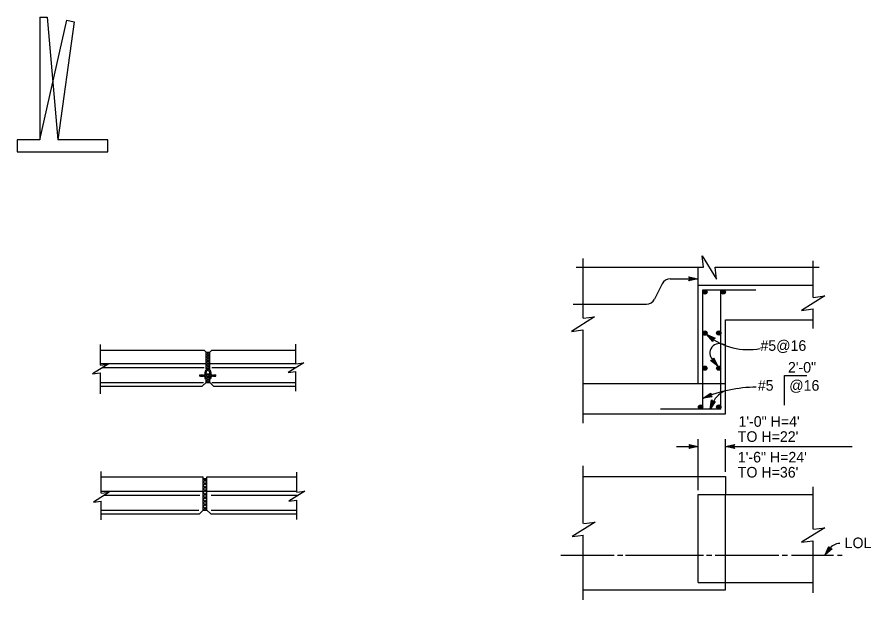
# Model space of a CAD drawing. Extents: x -1097 to -707, y 440 to 619.
# Drawn here: x -1003.07 to -965.43, y 555.81 to 581.48 of the extents above; entities that cross this region are included whole.
import ezdxf

# ---------------------------------------------------------------- set-up
doc = ezdxf.new("R2010")
doc.units = 0
for name, color, linetype in [('56 Stage 3 Anno', 7, 'Continuous'), ('57 Undefined', 7, 'Continuous'), ('60 Nongeo Data', 7, 'Continuous')]:
    doc.layers.add(name, color=color, linetype=linetype)

msp = doc.modelspace()

# ---------------------------------------------------------------- linework, layer by layer
at = {"layer": '56 Stage 3 Anno'}
for p, q in [((-972.401, 567.194), (-972.673, 567.501)), ((-972.673, 567.501), (-972.673, 567.501)), ((-972.673, 567.501), (-972.297, 567.339)), ((-972.603, 567.45), (-972.657, 567.489)), ((-972.399, 567.222), (-972.598, 567.447)), ((-972.598, 567.447), (-972.323, 567.328)), ((-972.397, 567.251), (-972.524, 567.393)), ((-972.524, 567.393), (-972.346, 567.317)), ((-972.393, 567.276), (-972.449, 567.339)), ((-972.449, 567.339), (-972.373, 567.306)), ((-972.392, 567.298), (-972.401, 567.194)), ((-972.297, 567.339), (-972.392, 567.298)), ((-972.297, 567.339), (-972.297, 567.339)), ((-972.401, 567.194), (-972.401, 567.194)), ((-972.508, 566.356), (-972.406, 566.372)), ((-972.183, 566.106), (-972.508, 566.356)), ((-972.508, 566.356), (-972.508, 566.356)), ((-972.243, 566.177), (-972.479, 566.359)), ((-972.301, 566.247), (-972.454, 566.365)), ((-972.36, 566.318), (-972.426, 566.368)), ((-972.41, 566.382), (-972.229, 566.165)), ((-972.406, 566.372), (-972.371, 566.47)), ((-972.399, 566.393), (-972.36, 566.318)), ((-972.389, 566.417), (-972.301, 566.247)), ((-972.38, 566.444), (-972.242, 566.177)), ((-972.371, 566.47), (-972.371, 566.47)), ((-972.371, 566.47), (-972.183, 566.106)), ((-972.183, 566.106), (-972.183, 566.106)), ((-972.835, 564.696), (-972.492, 564.92)), ((-972.43, 564.753), (-972.835, 564.696)), ((-972.835, 564.696), (-972.835, 564.696)), ((-972.749, 564.728), (-972.499, 564.892)), ((-972.451, 564.77), (-972.749, 564.728)), ((-972.663, 564.76), (-972.502, 564.866)), ((-972.475, 564.787), (-972.663, 564.76)), ((-972.577, 564.793), (-972.508, 564.838)), ((-972.494, 564.805), (-972.577, 564.793)), ((-972.492, 564.92), (-972.511, 564.818)), ((-972.511, 564.818), (-972.43, 564.753)), ((-972.492, 564.92), (-972.492, 564.92)), ((-972.43, 564.753), (-972.43, 564.753)), ((-972.515, 564.211), (-972.462, 564.617)), ((-972.295, 564.556), (-972.515, 564.211)), ((-972.438, 564.424), (-972.515, 564.211)), ((-972.484, 564.298), (-972.445, 564.594)), ((-972.322, 564.55), (-972.484, 564.297)), ((-972.462, 564.617), (-972.462, 564.617)), ((-972.462, 564.617), (-972.397, 564.536)), ((-972.452, 564.384), (-972.427, 564.575)), ((-972.35, 564.544), (-972.452, 564.384)), ((-972.421, 564.47), (-972.41, 564.552)), ((-972.375, 564.541), (-972.421, 564.47)), ((-972.397, 564.536), (-972.295, 564.556)), ((-972.295, 564.556), (-972.295, 564.556)), ((-972.515, 564.211), (-972.515, 564.211)), ((-973.045, 560.648), (-973.045, 562.897)), ((-971.845, 561.448), (-971.845, 562.897)), ((-974.01, 562.564), (-973.045, 562.564)), ((-973.391, 562.564), (-973.445, 562.653)), ((-973.445, 562.653), (-973.445, 562.653)), ((-973.445, 562.653), (-973.045, 562.564)), ((-973.045, 562.564), (-973.445, 562.475)), ((-973.445, 562.475), (-973.391, 562.564)), ((-973.445, 562.475), (-973.445, 562.475)), ((-973.43, 562.63), (-973.137, 562.564)), ((-973.137, 562.564), (-973.429, 562.499)), ((-973.229, 562.564), (-973.417, 562.522)), ((-973.415, 562.606), (-973.229, 562.564)), ((-973.403, 562.582), (-973.321, 562.564)), ((-973.321, 562.564), (-973.402, 562.546)), ((-973.045, 562.564), (-973.045, 562.564)), ((-971.845, 562.564), (-971.445, 562.653)), ((-971.445, 562.475), (-971.845, 562.564)), ((-971.845, 562.564), (-971.845, 562.564)), ((-971.845, 562.564), (-966.253, 562.564)), ((-971.459, 562.498), (-971.753, 562.564)), ((-971.752, 562.564), (-971.46, 562.629)), ((-971.661, 562.564), (-971.472, 562.606)), ((-971.475, 562.522), (-971.661, 562.564)), ((-971.568, 562.564), (-971.488, 562.582)), ((-971.486, 562.545), (-971.568, 562.564)), ((-971.445, 562.653), (-971.498, 562.564)), ((-971.498, 562.564), (-971.445, 562.475)), ((-971.445, 562.653), (-971.445, 562.653)), ((-971.445, 562.475), (-971.445, 562.475)), ((-967.451, 557.791), (-967.285, 558.166)), ((-967.142, 558.06), (-967.451, 557.791)), ((-967.268, 558.04), (-967.451, 557.791)), ((-967.17, 558.063), (-967.397, 557.865)), ((-967.396, 557.866), (-967.275, 558.139)), ((-967.342, 557.939), (-967.264, 558.116)), ((-967.198, 558.064), (-967.342, 557.939)), ((-967.287, 558.013), (-967.254, 558.089)), ((-967.224, 558.068), (-967.287, 558.013)), ((-967.285, 558.166), (-967.285, 558.166)), ((-967.285, 558.166), (-967.246, 558.07)), ((-967.246, 558.07), (-967.142, 558.06)), ((-967.142, 558.06), (-967.142, 558.06)), ((-967.451, 557.791), (-967.451, 557.791))]:
    msp.add_line(p, q, dxfattribs=at)
for centre, radius, start, end in [((-970.86, 569.604), 2.771, 231.0183, 281.3668), ((-972.11, 566.679), 0.423, 59.2998, 224.8059), ((-970.424, 558.945), 6.236, 90.5931, 112.7542), ((-971.433, 564.03), 1.079, 116.4618, 158.6055), ((-966.791, 557.738), 0.564, 91.8175, 147.6712)]:
    msp.add_arc(centre, radius, start, end, dxfattribs=at)
at = {"layer": '57 Undefined'}
for p, q in [((-974.277, 569.958), (-973.063, 569.958)), ((-973.41, 569.958), (-973.463, 570.048)), ((-973.463, 570.048), (-973.463, 570.048)), ((-973.463, 570.048), (-973.063, 569.958)), ((-973.063, 569.958), (-973.463, 569.87)), ((-973.463, 569.87), (-973.41, 569.958)), ((-973.448, 570.024), (-973.155, 569.958)), ((-973.156, 569.958), (-973.447, 569.894)), ((-973.247, 569.959), (-973.435, 569.917)), ((-973.433, 570), (-973.247, 569.959)), ((-973.421, 569.977), (-973.339, 569.959)), ((-973.339, 569.959), (-973.42, 569.941)), ((-973.063, 569.958), (-973.063, 569.958)), ((-974.636, 569.735), (-974.97, 569.059)), ((-973.463, 569.87), (-973.463, 569.87)), ((-978.556, 568.836), (-975.329, 568.836)), ((-969.237, 564.385), (-969.237, 565.695)), ((-969.237, 565.695), (-968.258, 565.695))]:
    msp.add_line(p, q, dxfattribs=at)
for centre, start, end in [((-974.277, 569.558), 90, 153.7507), ((-975.329, 569.236), 270, 333.7506)]:
    msp.add_arc(centre, 0.4, start, end, dxfattribs=at)
at = {"layer": '60 Nongeo Data'}
for p, q in [((-1002.074, 581.483), (-1002.074, 576.083)), ((-1002.074, 581.483), (-1001.741, 581.483)), ((-1002.074, 576.083), (-1000.882, 581.348)), ((-1001.741, 581.483), (-1001.274, 576.083)), ((-1000.557, 581.274), (-1001.274, 576.083)), ((-1000.882, 581.348), (-1000.557, 581.274)), ((-1002.074, 576.083), (-1003.074, 576.083)), ((-1003.074, 576.083), (-1003.074, 575.549)), ((-999.074, 576.083), (-1001.274, 576.083)), ((-999.074, 575.549), (-999.074, 576.083)), ((-1003.074, 575.549), (-999.074, 575.549)), ((-978.111, 568.215), (-978.111, 570.845)), ((-967.978, 569.137), (-967.978, 570.744)), ((-978.431, 570.474), (-972.818, 570.474)), ((-973.045, 565.341), (-973.045, 570.474)), ((-972.306, 570.474), (-967.713, 570.474)), ((-973.045, 569.674), (-967.978, 569.674)), ((-972.845, 564.207), (-972.845, 569.474)), ((-972.845, 569.474), (-970.511, 569.474)), ((-972.045, 564.207), (-972.045, 569.474)), ((-967.978, 567.771), (-967.978, 568.625)), ((-971.845, 564.007), (-971.845, 568.141)), ((-971.845, 568.141), (-967.978, 568.141)), ((-978.111, 563.601), (-978.111, 567.703)), ((-999.401, 566.156), (-999.401, 567.062)), ((-990.78, 566.216), (-990.78, 567.078)), ((-999.401, 566.811), (-994.832, 566.811)), ((-994.744, 566.724), (-994.832, 566.811)), ((-994.744, 565.986), (-994.744, 566.724)), ((-994.744, 566.598), (-994.619, 566.724)), ((-994.744, 566.724), (-994.581, 566.724)), ((-994.744, 566.482), (-994.581, 566.646)), ((-994.744, 566.646), (-994.581, 566.482)), ((-994.744, 566.367), (-994.581, 566.53)), ((-994.744, 566.53), (-994.581, 566.367)), ((-994.706, 566.724), (-994.581, 566.598)), ((-994.581, 566.724), (-994.493, 566.811)), ((-994.581, 565.986), (-994.581, 566.724)), ((-994.493, 566.811), (-990.78, 566.811)), ((-999.401, 566.229), (-994.744, 566.229)), ((-994.744, 566.251), (-994.581, 566.415)), ((-994.744, 566.415), (-994.581, 566.251)), ((-994.744, 566.135), (-994.581, 566.299)), ((-994.744, 566.299), (-994.581, 566.135)), ((-994.744, 566.019), (-994.581, 566.183)), ((-994.744, 566.183), (-994.581, 566.019)), ((-994.581, 566.229), (-990.78, 566.229)), ((-999.401, 564.891), (-999.401, 565.807)), ((-999.298, 566.048), (-994.833, 566.048)), ((-994.799, 565.829), (-994.799, 565.707)), ((-994.744, 566.067), (-994.663, 565.986)), ((-994.744, 565.986), (-994.581, 565.986)), ((-994.744, 565.393), (-994.744, 565.829)), ((-994.744, 565.775), (-994.581, 565.775)), ((-994.744, 565.658), (-994.628, 565.775)), ((-994.697, 565.775), (-994.581, 565.658)), ((-994.663, 565.986), (-994.581, 566.067)), ((-994.581, 565.393), (-994.581, 565.829)), ((-994.526, 565.829), (-994.526, 565.707)), ((-994.491, 566.048), (-990.767, 566.048)), ((-990.78, 565.009), (-990.78, 565.867)), ((-999.401, 565.393), (-994.852, 565.393)), ((-995.017, 565.72), (-994.99, 565.72)), ((-995.017, 565.666), (-995.017, 565.72)), ((-995.017, 565.666), (-994.991, 565.666)), ((-994.99, 565.707), (-994.99, 565.72)), ((-994.99, 565.707), (-994.963, 565.707)), ((-994.99, 565.666), (-994.99, 565.679)), ((-994.99, 565.679), (-994.963, 565.679)), ((-994.963, 565.72), (-994.935, 565.72)), ((-994.963, 565.707), (-994.963, 565.72)), ((-994.963, 565.666), (-994.963, 565.679)), ((-994.963, 565.666), (-994.936, 565.666)), ((-994.935, 565.707), (-994.935, 565.72)), ((-994.935, 565.707), (-994.908, 565.707)), ((-994.935, 565.666), (-994.935, 565.679)), ((-994.935, 565.679), (-994.908, 565.679)), ((-994.908, 565.72), (-994.881, 565.72)), ((-994.908, 565.707), (-994.908, 565.72)), ((-994.908, 565.666), (-994.908, 565.679)), ((-994.908, 565.666), (-994.881, 565.666)), ((-994.908, 565.229), (-994.744, 565.393)), ((-994.881, 565.707), (-994.881, 565.72)), ((-994.881, 565.707), (-994.853, 565.707)), ((-994.881, 565.666), (-994.881, 565.679)), ((-994.881, 565.679), (-994.853, 565.679)), ((-994.881, 565.666), (-994.881, 565.666)), ((-994.853, 565.72), (-994.826, 565.72)), ((-994.853, 565.707), (-994.853, 565.72)), ((-994.853, 565.666), (-994.853, 565.679)), ((-994.853, 565.666), (-994.826, 565.666)), ((-994.826, 565.707), (-994.826, 565.72)), ((-994.826, 565.707), (-994.799, 565.707)), ((-994.826, 565.666), (-994.826, 565.679)), ((-994.826, 565.679), (-994.799, 565.679)), ((-994.799, 565.679), (-994.799, 565.556)), ((-994.799, 565.556), (-994.744, 565.556)), ((-994.744, 565.542), (-994.581, 565.706)), ((-994.744, 565.706), (-994.581, 565.542)), ((-994.744, 565.427), (-994.581, 565.59)), ((-994.744, 565.59), (-994.581, 565.427)), ((-994.744, 565.475), (-994.663, 565.393)), ((-994.744, 565.393), (-994.581, 565.393)), ((-994.663, 565.393), (-994.581, 565.475)), ((-994.581, 565.556), (-994.526, 565.556)), ((-994.417, 565.229), (-994.581, 565.393)), ((-994.526, 565.707), (-994.499, 565.707)), ((-994.526, 565.679), (-994.526, 565.556)), ((-994.526, 565.679), (-994.499, 565.679)), ((-994.499, 565.72), (-994.472, 565.72)), ((-994.499, 565.707), (-994.499, 565.72)), ((-994.499, 565.666), (-994.499, 565.679)), ((-994.499, 565.666), (-994.472, 565.666)), ((-994.481, 565.393), (-990.78, 565.393)), ((-994.472, 565.707), (-994.472, 565.72)), ((-994.472, 565.707), (-994.444, 565.707)), ((-994.472, 565.666), (-994.472, 565.679)), ((-994.472, 565.679), (-994.444, 565.679)), ((-994.444, 565.72), (-994.417, 565.72)), ((-994.444, 565.707), (-994.444, 565.72)), ((-994.444, 565.666), (-994.444, 565.679)), ((-994.444, 565.666), (-994.417, 565.666)), ((-994.417, 565.707), (-994.417, 565.72)), ((-994.417, 565.707), (-994.39, 565.707)), ((-994.417, 565.666), (-994.417, 565.679)), ((-994.417, 565.679), (-994.39, 565.679)), ((-994.39, 565.72), (-994.362, 565.72)), ((-994.39, 565.707), (-994.39, 565.72)), ((-994.39, 565.666), (-994.39, 565.679)), ((-994.39, 565.666), (-994.362, 565.666)), ((-994.362, 565.707), (-994.362, 565.72)), ((-994.362, 565.707), (-994.362, 565.707)), ((-994.362, 565.707), (-994.335, 565.707)), ((-994.362, 565.666), (-994.362, 565.679)), ((-994.362, 565.679), (-994.335, 565.679)), ((-994.335, 565.72), (-994.308, 565.72)), ((-994.335, 565.707), (-994.335, 565.72)), ((-994.335, 565.666), (-994.335, 565.679)), ((-994.335, 565.666), (-994.308, 565.666)), ((-994.308, 565.666), (-994.308, 565.72)), ((-999.401, 565.229), (-994.908, 565.229)), ((-994.417, 565.229), (-990.78, 565.229)), ((-978.111, 565.341), (-971.845, 565.341)), ((-978.111, 564.007), (-971.845, 564.007)), ((-972.045, 564.207), (-974.711, 564.207)), ((-978.111, 559.176), (-978.111, 561.713)), ((-999.36, 560.512), (-999.36, 561.466)), ((-999.36, 561.237), (-994.866, 561.237)), ((-994.866, 559.764), (-994.866, 561.237)), ((-994.702, 559.764), (-994.702, 561.237)), ((-994.702, 561.237), (-990.738, 561.237)), ((-990.738, 560.56), (-990.738, 561.434)), ((-978.111, 561.248), (-971.845, 561.248)), ((-971.845, 561.248), (-971.845, 560.448)), ((-994.866, 561.162), (-994.702, 560.998)), ((-994.866, 560.998), (-994.702, 561.162)), ((-994.866, 561.162), (-994.702, 561.162)), ((-994.866, 561.008), (-994.702, 560.844)), ((-994.866, 560.844), (-994.702, 561.008)), ((-999.36, 560.6), (-994.866, 560.6)), ((-994.866, 560.853), (-994.702, 560.69)), ((-994.866, 560.69), (-994.702, 560.853)), ((-994.866, 560.699), (-994.702, 560.535)), ((-994.866, 560.535), (-994.702, 560.699)), ((-994.866, 560.545), (-994.702, 560.381)), ((-994.866, 560.381), (-994.702, 560.545)), ((-994.702, 560.6), (-990.738, 560.6)), ((-967.978, 558.925), (-967.978, 560.784)), ((-999.36, 559.331), (-999.36, 560.163)), ((-999.231, 560.418), (-995.014, 560.418)), ((-994.866, 560.39), (-994.702, 560.227)), ((-994.866, 560.227), (-994.702, 560.39)), ((-994.866, 560.236), (-994.702, 560.072)), ((-994.866, 560.072), (-994.702, 560.236)), ((-994.517, 560.418), (-990.689, 560.418)), ((-990.738, 559.353), (-990.738, 560.211)), ((-973.045, 556.582), (-973.045, 560.448)), ((-973.045, 560.448), (-967.978, 560.448)), ((-971.845, 556.582), (-971.845, 560.448)), ((-999.36, 559.764), (-995.058, 559.764)), ((-995.03, 559.6), (-994.866, 559.764)), ((-994.866, 560.082), (-994.702, 559.918)), ((-994.866, 559.918), (-994.702, 560.082)), ((-994.866, 559.927), (-994.702, 559.764)), ((-994.866, 559.764), (-994.702, 559.927)), ((-994.866, 559.764), (-994.702, 559.764)), ((-994.539, 559.6), (-994.702, 559.764)), ((-994.517, 559.764), (-990.738, 559.764)), ((-999.36, 559.6), (-995.03, 559.6)), ((-994.539, 559.6), (-990.738, 559.6)), ((-978.111, 555.81), (-978.111, 558.664)), ((-967.978, 556.12), (-967.978, 558.413)), ((-979.097, 557.782), (-976.751, 557.782)), ((-976.607, 557.782), (-976.371, 557.782)), ((-976.253, 557.782), (-972.82, 557.782)), ((-972.675, 557.782), (-972.44, 557.782)), ((-972.295, 557.782), (-969.491, 557.782)), ((-969.347, 557.782), (-969.111, 557.782)), ((-968.941, 557.782), (-967.08, 557.782)), ((-966.909, 557.782), (-966.693, 557.782)), ((-973.045, 556.582), (-967.978, 556.582)), ((-971.845, 556.248), (-971.845, 556.582)), ((-978.111, 556.248), (-971.845, 556.248))]:
    msp.add_line(p, q, dxfattribs=at)
for points in [[(-972.818, 570.474), (-972.879, 570.965), (-972.239, 569.941), (-972.306, 570.474)], [(-967.982, 569.137), (-967.462, 569.202), (-968.486, 568.562), (-967.982, 568.625)], [(-978.111, 568.215), (-977.614, 568.277), (-978.638, 567.637), (-978.133, 567.7)], [(-999.398, 566.156), (-999.055, 566.199), (-999.754, 565.763), (-999.405, 565.806)], [(-990.78, 566.216), (-990.426, 566.26), (-991.125, 565.824), (-990.78, 565.867)], [(-999.354, 560.513), (-999.011, 560.555), (-999.71, 560.119), (-999.361, 560.163)], [(-990.736, 560.561), (-990.393, 560.603), (-991.092, 560.167), (-990.742, 560.211)], [(-978.084, 559.179), (-977.586, 559.241), (-978.61, 558.601), (-978.106, 558.665)], [(-967.965, 558.926), (-967.468, 558.988), (-968.492, 558.348), (-967.987, 558.412)]]:
    msp.add_lwpolyline(points, dxfattribs=at)
for centre, radius in [((-972.749, 569.372), 0.0937), ((-972.749, 569.372), 0.0825), ((-972.749, 569.372), 0.0712), ((-972.749, 569.372), 0.06), ((-972.749, 569.372), 0.0487), ((-972.749, 569.372), 0.0375), ((-972.749, 569.372), 0.0262), ((-972.749, 569.372), 0.0112), ((-971.942, 569.377), 0.0937), ((-971.942, 569.377), 0.0825), ((-971.942, 569.377), 0.0712), ((-971.942, 569.377), 0.06), ((-971.942, 569.377), 0.0487), ((-971.942, 569.377), 0.0375), ((-971.942, 569.377), 0.0262), ((-971.942, 569.377), 0.0112), ((-972.752, 567.563), 0.0937), ((-972.752, 567.563), 0.0825), ((-972.14, 567.568), 0.0937), ((-972.14, 567.568), 0.0825), ((-972.14, 567.568), 0.0712), ((-972.752, 567.563), 0.0712), ((-972.752, 567.563), 0.06), ((-972.752, 567.563), 0.0487), ((-972.752, 567.563), 0.0375), ((-972.752, 567.563), 0.0262), ((-972.752, 567.563), 0.0112), ((-972.14, 567.568), 0.06), ((-972.14, 567.568), 0.0487), ((-972.14, 567.568), 0.0375), ((-972.14, 567.568), 0.0262), ((-972.14, 567.568), 0.0112), ((-972.744, 566.018), 0.0917), ((-972.744, 566.018), 0.0807), ((-972.744, 566.018), 0.0697), ((-972.744, 566.018), 0.0587), ((-972.744, 566.018), 0.0477), ((-972.744, 566.018), 0.0367), ((-972.744, 566.018), 0.0257), ((-972.744, 566.018), 0.011), ((-972.142, 566.018), 0.0917), ((-972.142, 566.018), 0.0807), ((-972.142, 566.018), 0.0697), ((-972.142, 566.018), 0.0587), ((-972.142, 566.018), 0.0477), ((-972.142, 566.018), 0.0367), ((-972.142, 566.018), 0.0257), ((-972.142, 566.018), 0.011), ((-972.943, 564.304), 0.0937), ((-972.943, 564.304), 0.0825), ((-972.943, 564.304), 0.0712), ((-972.943, 564.304), 0.06), ((-972.943, 564.304), 0.0487), ((-972.943, 564.304), 0.0375), ((-972.943, 564.304), 0.0262), ((-972.943, 564.304), 0.0112), ((-972.142, 564.307), 0.0937), ((-972.142, 564.307), 0.0825), ((-972.142, 564.307), 0.0712), ((-972.142, 564.307), 0.06), ((-972.142, 564.307), 0.0487), ((-972.142, 564.307), 0.0375), ((-972.142, 564.307), 0.0262), ((-972.142, 564.307), 0.0112)]:
    msp.add_circle(centre, radius, dxfattribs=at)
for radius in [0.136, 0.0818]:
    msp.add_arc((-994.663, 565.829), radius, 0, 180, dxfattribs=at)

# ---------------------------------------------------------------- texts
at = {"layer": '57 Undefined'}
for s, height, p in [('#5@16', 0.4667, (-970.304, 566.781)), ('2\'-0"', 0.4667, (-969.091, 565.821)), ('#5    @16', 0.4667, (-970.42, 565.025)), ('1\'-0" H=4\'', 0.4667, (-971.271, 563.437)), ("TO H=22'", 0.4667, (-971.301, 562.772)), ('1\'-6" H=24\'', 0.46667, (-971.301, 561.865)), ("TO H=36'", 0.4667, (-971.301, 561.201)), ('LOL', 0.4667, (-966.591, 558.09))]:
    msp.add_text(s, height=height, dxfattribs=at).set_placement(p)

doc.saveas('drawing.dxf')
